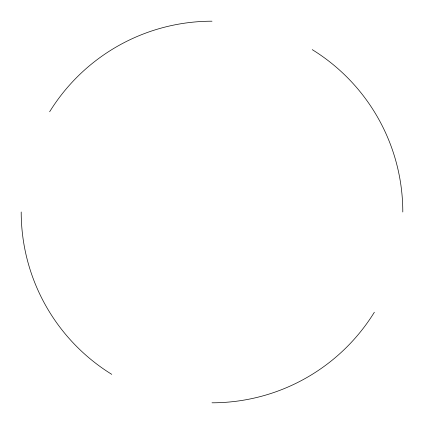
<?xml version="1.0" encoding="UTF-8"?>
<svg xmlns="http://www.w3.org/2000/svg" width="424" height="424" viewBox="0 0 424 424"><rect width="100%" height="100%" fill="white"/><g stroke="black" fill="none" stroke-linecap="round" stroke-linejoin="round"><path stroke-width="0.64" d="M374.355 312.234A190.8 190.8 0 0 1 212 402.8M111.766 374.355A190.8 190.8 0 0 1 21.2 212M49.645 111.766A190.8 190.8 0 0 1 212 21.2M312.234 49.645A190.8 190.8 0 0 1 402.8 212"/></g></svg>
